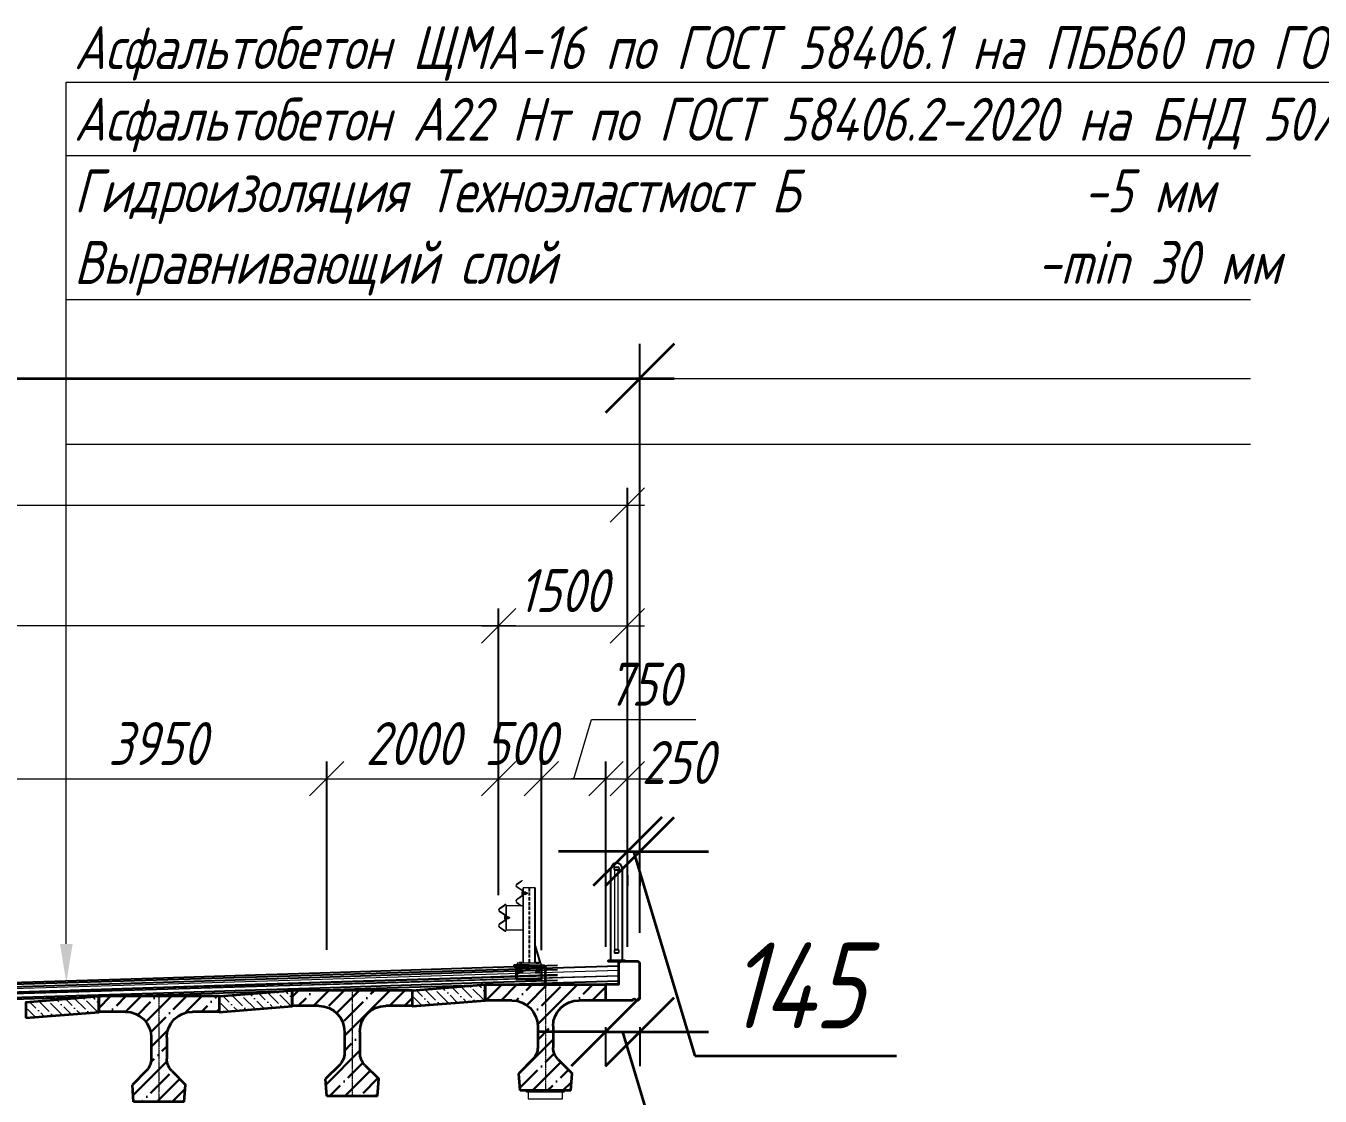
# Model space of a CAD drawing. Header units: millimetres. Extents: x 263685 to 14136308, y -2404013 to 2433772.
# Drawn here: x 7167095 to 7182168, y 32638 to 45096 of the extents above; entities that cross this region are included whole.
import ezdxf
from ezdxf import colors
from ezdxf.entities.mleader import LeaderData, LeaderLine
from ezdxf.math import Vec2, Vec3

# ---------------------------------------------------------------- set-up
doc = ezdxf.new("R2010")
doc.units = ezdxf.units.MM
for name, pattern in [('ACAD_ISO02W100', [15, 12, -3]), ('ACAD_ISO10W100', [18.5, 12, -3, 0.5, -3]), ('осевая', [2, 1.25, -0.25, 0.25, -0.25])]:
    doc.linetypes.add(name, pattern=pattern)
for name, color, linetype, lineweight in [('04_Невидимые', 3, 'Continuous', 13), ('1-Бетон', 106, 'Continuous', 35), ('1-Металл', 4, 'Continuous', 30), ('1-Тонкая', 5, 'Continuous', 20), ('1-Штриховка', 8, 'Continuous', 9), ('Б-Перила', 3, 'Continuous', 20), ('ИС_Выноска', 3, 'Continuous', 18), ('ИС_Ось', 3, 'осевая', 18), ('ИС_Размер', 3, 'Continuous', 18), ('ПП_сплошная', 7, 'Continuous', 30)]:
    doc.layers.add(name, color=color, linetype=linetype, lineweight=lineweight)
doc.layers.add('Красный поперечник', color=1, linetype='Continuous')
doc.styles.add('0', font='isocpeur.ttf', dxfattribs={"width": 0.8, "oblique": 15})
doc.dimstyles.new('М200', dxfattribs={"dimscale": 200, "dimtxt": 2.5, "dimasz": 2, "dimexe": 1, "dimexo": 1, "dimgap": 0.8, "dimtad": 1, "dimdec": 0, "dimzin": 0, "dimdsep": 46, "dimtxsty": '0', "dimblk": 'OBLIQUE', "dimcen": 0.09, "dimdle": 1, "dimclrd": 256, "dimclre": 256, "dimclrt": 256, "dimadec": 4, "dimazin": 0, "dimtfac": 1, "dimtdec": 0, "dimtmove": 1, "dimatfit": 2, "dimfxl": 1, "dimtolj": 1, "dimtzin": 0, "dimlwd": -1, "dimarcsym": 0})
doc.dimstyles.new('М400нов', dxfattribs={"dimscale": 400, "dimtxt": 2.5, "dimasz": 2, "dimexe": 1, "dimexo": 1, "dimgap": 0.8, "dimtad": 1, "dimdec": 0, "dimzin": 0, "dimdsep": 46, "dimtxsty": '0', "dimblk": 'OBLIQUE', "dimcen": 0.09, "dimdle": 1, "dimclrd": 256, "dimclre": 256, "dimclrt": 256, "dimadec": 4, "dimazin": 0, "dimtfac": 1, "dimtdec": 0, "dimtmove": 1, "dimatfit": 2, "dimfxl": 1, "dimtolj": 1, "dimtzin": 0, "dimlwd": -1, "dimarcsym": 0})

# ---------------------------------------------------------------- blocks, each defined once
blk = doc.blocks.new('БР09')
at = {"lineweight": 15}
for p, q in [((-783, 48), (-724, 91)), ((-722, -28), (-783, 15)), ((-780, 45), (-722, 88)), ((-720, -25), (-780, 18)), ((-709, -874), (-709, 6)), ((-569, 6), (-709, 6)), ((-702, -874), (-702, 6)), ((-576, 6), (-576, -874)), ((-569, 6), (-569, -874)), ((-722, -90), (-783, -133)), ((-720, -93), (-780, -136)), ((-713, -44), (-713, -74)), ((-699, -37), (-702, -37)), ((-702, -37), (-702, -81)), ((-702, -81), (-699, -81)), ((-699, -81), (-699, -37)), ((-684, -46), (-699, -46)), ((-688, -54), (-699, -54)), ((-688, -65), (-699, -65)), ((-684, -72), (-699, -72)), ((-684, -46), (-690, -46)), ((-684, -72), (-690, -72)), ((-683, -49), (-683, -69)), ((-683, -49), (-683, -69)), ((-675, -46), (-682, -46)), ((-675, -72), (-682, -72)), ((-674, -49), (-674, -69)), ((-662, -54), (-674, -54)), ((-662, -65), (-674, -65)), ((-662, -54), (-662, -65)), ((-985, -237), (-924, -193)), ((-924, -313), (-985, -270)), ((-982, -240), (-922, -196)), ((-922, -310), (-982, -267)), ((-911, -188), (-917, -189)), ((-910, -192), (-916, -193)), ((-911, -188), (-910, -192)), ((-709, -204), (-911, -204)), ((-911, -204), (-911, -484)), ((-907, -204), (-907, -484)), ((-783, -166), (-734, -202)), ((-780, -163), (-732, -199)), ((-924, -375), (-985, -418)), ((-985, -451), (-924, -496)), ((-922, -378), (-982, -421)), ((-982, -448), (-922, -492)), ((-915, -329), (-915, -359)), ((-917, -499), (-911, -500)), ((-916, -495), (-910, -496)), ((-911, -484), (-709, -484)), ((-911, -500), (-910, -496)), ((-755, -874), (-755, -864)), ((-723, -864), (-755, -864)), ((-755, -874), (-755, -864)), ((-729, -864), (-755, -864)), ((-739, -874), (-755, -874)), ((-723, -874), (-755, -874)), ((-746, -874), (-746, -864)), ((-746, -874), (-746, -864)), ((-746, -874), (-746, -864)), ((-746, -874), (-746, -864)), ((-732, -874), (-732, -864)), ((-732, -874), (-732, -864)), ((-732, -874), (-732, -864)), ((-732, -874), (-732, -864)), ((-732, -874), (-732, -864)), ((-732, -874), (-732, -864)), ((-732, -874), (-732, -864)), ((-732, -874), (-732, -864)), ((-732, -874), (-732, -864)), ((-732, -874), (-732, -864)), ((-725, -864), (-729, -864)), ((-723, -872), (-723, -864)), ((-723, -874), (-723, -866)), ((-723, -874), (-723, -866)), ((-723, -872), (-723, -866)), ((-723, -874), (-723, -866)), ((-723, -874), (-723, -866)), ((-555, -872), (-555, -864)), ((-555, -864), (-523, -864)), ((-555, -874), (-555, -866)), ((-555, -874), (-555, -866)), ((-555, -872), (-555, -866)), ((-555, -874), (-555, -866)), ((-555, -874), (-555, -866)), ((-555, -874), (-523, -874)), ((-553, -864), (-549, -864)), ((-549, -864), (-523, -864)), ((-546, -874), (-546, -864)), ((-546, -874), (-546, -864)), ((-546, -874), (-546, -864)), ((-546, -874), (-546, -864)), ((-546, -874), (-546, -864)), ((-546, -874), (-546, -864)), ((-546, -874), (-546, -864)), ((-546, -874), (-546, -864)), ((-546, -874), (-546, -864)), ((-546, -874), (-546, -864)), ((-539, -874), (-523, -874)), ((-532, -874), (-532, -864)), ((-532, -874), (-532, -864)), ((-532, -874), (-532, -864)), ((-532, -874), (-532, -864)), ((-523, -874), (-523, -864)), ((-523, -874), (-523, -864))]:
    blk.add_line(p, q, dxfattribs=at)
for p, q in [((-724, 91), (-722, 88)), ((-734, -202), (-732, -199))]:
    blk.add_line(p, q)
at = {"lineweight": 15, "ltscale": 5}
for p, q in [((-904, -322), (-907, -322)), ((-907, -322), (-907, -366)), ((-907, -366), (-904, -366)), ((-904, -366), (-904, -322))]:
    blk.add_line(p, q, dxfattribs=at)
at = {"color": 7, "lineweight": 15}
for p, q in [((-890, -331), (-904, -331)), ((-893, -339), (-904, -339)), ((-893, -350), (-904, -350)), ((-890, -357), (-904, -357)), ((-890, -331), (-895, -331)), ((-890, -357), (-895, -357)), ((-889, -334), (-889, -354)), ((-889, -334), (-889, -354)), ((-881, -331), (-888, -331)), ((-881, -357), (-888, -357)), ((-880, -334), (-880, -354)), ((-868, -339), (-880, -339)), ((-868, -350), (-880, -350)), ((-868, -339), (-868, -350))]:
    blk.add_line(p, q, dxfattribs=at)
at = {"color": 3, "linetype": 'ACAD_ISO02W100', "lineweight": 15, "ltscale": 2}
for p, q in [((-752, -894), (-752, -914)), ((-750, -894), (-750, -914)), ((-728, -894), (-728, -914)), ((-726, -894), (-726, -914)), ((-552, -894), (-552, -914)), ((-550, -894), (-550, -914)), ((-528, -894), (-528, -914)), ((-526, -894), (-526, -914)), ((-751, -914), (-751, -974)), ((-727, -914), (-727, -974)), ((-551, -914), (-551, -974)), ((-527, -914), (-527, -974))]:
    blk.add_line(p, q, dxfattribs=at)
at = {"linetype": 'ACAD_ISO10W100', "ltscale": 2.5}
for p, q in [((-739, -888), (-739, -986)), ((-539, -888), (-539, -986))]:
    blk.add_line(p, q, dxfattribs=at)
at = {"linetype": 'Continuous'}
for p, q in [((-789, -1064), (-789, -914)), ((-779, -914), (-779, -1064)), ((-499, -914), (-499, -1064)), ((-489, -1064), (-489, -914)), ((-489, -1064), (-789, -1064))]:
    blk.add_line(p, q, dxfattribs=at)
at = {"linetype": 'ACAD_ISO10W100', "ltscale": 3}
blk.add_lwpolyline([(-639, 6), (-639, -874)], dxfattribs=at)
at = {"lineweight": 15}
blk.add_lwpolyline([(-713, -44), (-716, -44, 0.414214), (-722, -50), (-722, -57), (-719, -57), (-719, -61), (-722, -61), (-722, -68, 0.414214), (-716, -74), (-713, -74), (-713, -44)], format="xyb", dxfattribs=at)
at = {"color": 7, "lineweight": 15}
blk.add_lwpolyline([(-915, -329), (-918, -329, 0.414214), (-924, -335), (-924, -342), (-921, -342), (-921, -346), (-924, -346), (-924, -353, 0.414214), (-918, -359), (-915, -359), (-915, -329)], format="xyb", dxfattribs=at)
blk.add_lwpolyline([(-569, -676), (-509, -874)])
at = {"linetype": 'Continuous'}
for points in [[(-639, -894), (-814, -894), (-814, -914), (-639, -914)], [(-639, -894), (-464, -894), (-464, -914), (-639, -914)]]:
    blk.add_lwpolyline(points, dxfattribs=at)
blk.add_lwpolyline([(-464, -914), (-814, -914), (-814, -894), (-464, -894)], close=True, dxfattribs=at)
at = {"lineweight": 15}
blk.add_lwpolyline([(-779, -894), (-499, -894), (-499, -874), (-779, -874)], close=True, dxfattribs=at)
at = {"color": 3, "linetype": 'ACAD_ISO02W100', "lineweight": 15, "ltscale": 2}
for points in [[(-764, -974), (-714, -974), (-714, -984), (-764, -984)], [(-753, -914), (-725, -914), (-725, -974), (-753, -974)], [(-514, -974), (-564, -974), (-564, -984), (-514, -984)], [(-525, -914), (-553, -914), (-553, -974), (-525, -974)]]:
    blk.add_lwpolyline(points, close=True, dxfattribs=at)
at = {"lineweight": 15}
for centre, radius, start, end in [((-772, 31), 20, 122.4532, 237.5468), ((-772, 31), 16, 122.4532, 237.5468), ((-772, -150), 20, 122.4532, 237.5468), ((-772, -150), 16, 122.4532, 237.5468), ((-733, -45), 20, 0, 57.5468), ((-733, -73), 20, 302.4532, 0), ((-733, -45), 24, 0, 57.5468), ((-733, -73), 24, 302.4532, 0), ((-974, -254), 20, 122.4532, 237.5468), ((-974, -254), 16, 122.4532, 237.5468), ((-913, -209), 20, 101.3099, 126.1874), ((-913, -209), 16, 101.3099, 126.1874), ((-935, -330), 20, 0, 57.5468), ((-935, -330), 24, 0, 57.5468), ((-913, -479), 20, 233.8126, 258.6901), ((-913, -479), 16, 233.8126, 258.6901), ((-753, -866), 2, 90, 180), ((-753, -872), 2, 180, 270), ((-748, -866), 2, 0, 90), ((-748, -872), 2, 270, 0), ((-744, -866), 2, 90, 180), ((-744, -872), 2, 180, 270), ((-734, -866), 2, 0, 90), ((-734, -872), 2, 270, 0), ((-730, -866), 2, 90, 180), ((-730, -872), 2, 180, 270), ((-725, -866), 2, 359.9996, 90), ((-725, -872), 2, 270, 0), ((-553, -866), 2, 90, 180.0004), ((-553, -872), 2, 180, 270), ((-548, -866), 2, 0, 90), ((-548, -872), 2, 270, 0), ((-544, -866), 2, 90, 180), ((-544, -872), 2, 180, 270), ((-534, -866), 2, 0, 90), ((-534, -872), 2, 270, 0), ((-530, -866), 2, 90, 180), ((-530, -872), 2, 180, 270), ((-525, -866), 2, 0, 90), ((-525, -872), 2, 270, 0)]:
    blk.add_arc(centre, radius, start, end, dxfattribs=at)
at = {"lineweight": 15, "ltscale": 0.2}
for centre, radius, start, end in [((-974, -435), 20, 122.4532, 237.5468), ((-974, -435), 16, 122.4532, 237.5468), ((-935, -358), 20, 302.4532, 0), ((-935, -358), 24, 302.4532, 0)]:
    blk.add_arc(centre, radius, start, end, dxfattribs=at)
at = {"lineweight": 15, "extrusion": (0, 0, -1)}
for centre, major_axis, start_param, end_param in [((-688, -49), (-3.23, 3.23), 2.356194, 3.926991), ((-688, -58), (3.23, 3.23), -0.785398, 0.785398), ((-688, -60), (-3.23, 3.23), 2.356194, 3.926991), ((-688, -69), (3.23, 3.23), -0.785398, 0.785398), ((-688, -49), (-3.23, 3.23), 1.691386, 2.356194), ((-688, -69), (3.23, 3.23), 0.785398, 1.450207), ((-679, -49), (3.23, 3.23), 3.926991, 4.5918), ((-679, -49), (-3.23, 3.23), 3.926991, 5.497787), ((-679, -58), (3.23, 3.23), 3.926991, 5.497787), ((-679, -60), (-3.23, 3.23), 3.926991, 5.497787), ((-679, -69), (3.23, 3.23), 3.926991, 5.497787), ((-679, -69), (-3.23, 3.23), 4.832978, 5.497787), ((-679, -49), (3.23, 3.23), 0.785398, 2.356194), ((-679, -58), (-3.23, 3.23), 0.785398, 2.356194), ((-679, -60), (3.23, 3.23), 0.785398, 2.356194), ((-679, -69), (-3.23, 3.23), 0.785398, 2.356194), ((-679, -49), (-3.23, 3.23), 1.691386, 2.356194), ((-679, -69), (3.23, 3.23), 0.785398, 1.450207)]:
    blk.add_ellipse(centre, major_axis=major_axis, ratio=1, start_param=start_param, end_param=end_param, dxfattribs=at)
at = {"color": 7, "lineweight": 15, "extrusion": (0, 0, -1)}
for centre, major_axis, start_param, end_param in [((-893, -334), (-3.23, 3.23), 2.356194, 3.926991), ((-893, -343), (3.23, 3.23), -0.785398, 0.785398), ((-893, -345), (-3.23, 3.23), 2.356194, 3.926991), ((-893, -354), (3.23, 3.23), -0.785398, 0.785398), ((-893, -334), (-3.23, 3.23), 1.691386, 2.356194), ((-893, -354), (3.23, 3.23), 0.785398, 1.450207), ((-884, -334), (3.23, 3.23), 3.926991, 4.5918), ((-884, -334), (-3.23, 3.23), 3.926991, 5.497787), ((-884, -343), (3.23, 3.23), 3.926991, 5.497787), ((-884, -345), (-3.23, 3.23), 3.926991, 5.497787), ((-884, -354), (3.23, 3.23), 3.926991, 5.497787), ((-884, -354), (-3.23, 3.23), 4.832978, 5.497787), ((-884, -334), (3.23, 3.23), 0.785398, 2.356194), ((-884, -343), (-3.23, 3.23), 0.785398, 2.356194), ((-884, -345), (3.23, 3.23), 0.785398, 2.356194), ((-884, -354), (-3.23, 3.23), 0.785398, 2.356194), ((-884, -334), (-3.23, 3.23), 1.691386, 2.356194), ((-884, -354), (3.23, 3.23), 0.785398, 1.450207)]:
    blk.add_ellipse(centre, major_axis=major_axis, ratio=1, start_param=start_param, end_param=end_param, dxfattribs=at)
blk = doc.blocks.new('ПО')
at = {"layer": '1-Металл'}
blk.add_lwpolyline([(100, 0), (100, 10), (-100, 10), (-100, 0)], close=True, dxfattribs=at)
at = {"layer": 'Б-Перила'}
for p, q in [((-70, 10), (-70, 1080)), ((-62, 10), (-62, 1080)), ((-30, 1070), (-30, 1090)), ((-25, 1070), (-25, 1090)), ((-20, 1100), (20, 1100)), ((-20, 1095), (20, 1095)), ((20, 1065), (-20, 1065)), ((20, 1060), (-20, 1060)), ((-19, 138), (-19, 1060)), ((19, 138), (19, 1060)), ((25, 1090), (25, 1070)), ((30, 1090), (30, 1070)), ((62, 1080), (62, 10)), ((70, 1080), (70, 10)), ((-30, 128), (-30, 108)), ((-25, 128), (-25, 108)), ((20, 138), (-20, 138)), ((20, 133), (-20, 133)), ((-20, 103), (20, 103)), ((-20, 98), (20, 98)), ((-19, 138), (19, 138)), ((25, 108), (25, 128)), ((30, 108), (30, 128))]:
    blk.add_line(p, q, dxfattribs=at)
for centre, radius, start, end in [((0, 1080), 70, 90, 180), ((0, 1080), 62, 90, 180), ((-20, 1090), 10, 90, 180), ((-20, 1070), 10, 180, 270), ((-20, 1090), 5, 90, 180), ((-20, 1070), 5, 180, 270), ((0, 1080), 70, 360, 90), ((0, 1080), 62, 0, 90), ((20, 1090), 10, 0, 90), ((20, 1090), 5, 0, 90), ((20, 1070), 10, 270, 0), ((20, 1070), 5, 270, 0), ((-20, 128), 10, 90, 180), ((-20, 108), 10, 180, 270), ((-20, 128), 5, 90, 180), ((-20, 108), 5, 180, 270), ((20, 128), 10, 0, 90), ((20, 128), 5, 0, 90), ((20, 108), 10, 270, 0), ((20, 108), 5, 270, 0)]:
    blk.add_arc(centre, radius, start, end, dxfattribs=at)
blk = doc.blocks.new('Б24 многофункц')
at = {"layer": 'ПП_сплошная', "ltscale": 100, "true_color": 0x808080}
h = blk.add_hatch(dxfattribs=at)
h.set_pattern_fill('ANSI35', color=8, scale=1000, angle=90, style=0)
h.set_pattern_definition([(135, (-1338186.6, -105300.83), (-176.776695, -176.776695), []), (135, (-1338186.6, -105124.05), (-176.776695, -176.776695), [312.5, -62.5, 0, -62.5])])
h.paths.add_polyline_path([(0, 0), (-700, 0), (-700, -180), (-390, -180, -0.414214), (-90, -480), (-90, -727, -0.198912), (-149, -869), (-310, -1030), (-295, -1230), (0, -1230)])
h.paths.add_polyline_path([(0, 0), (0, -1230), (295, -1230), (310, -1030), (149, -869, -0.198912), (90, -727), (90, -480, -0.414214), (390, -180), (700, -180), (700, 0)])
at = {"layer": '1-Бетон'}
for p, q in [((-700, 0), (700, 0)), ((-700, 0), (-700, -180)), ((700, 0), (700, -180)), ((-700, -180), (-390, -180)), ((390, -180), (700, -180)), ((-90, -480), (-90, -727)), ((90, -480), (90, -727)), ((-149, -869), (-310, -1030)), ((149, -869), (310, -1030)), ((-295, -1230), (-310, -1030)), ((295, -1230), (310, -1030)), ((-295, -1230), (295, -1230))]:
    blk.add_line(p, q, dxfattribs=at)
for centre, radius, start, end in [((-390, -480), 300, 0, 90), ((390, -480), 300, 90, 180), ((-290, -727), 200, 315, 0), ((290, -727), 200, 180, 225)]:
    blk.add_arc(centre, radius, start, end, dxfattribs=at)
at = {"layer": 'ИС_Ось', "ltscale": 10}
blk.add_lwpolyline([(0, 0), (0, -1230)], dxfattribs=at)
blk = doc.blocks.new('_OBLIQUE')
at = {"color": 0, "linetype": 'ByBlock', "lineweight": -2}
blk.add_line((0.5, 0.5), (-0.5, -0.5), dxfattribs=at)
blk = doc.blocks.new('*D985')
at = {"layer": 'Defpoints', "color": 0, "linetype": 'Continuous', "transparency": 16777216}
for p in [(7172600, 36332), (7172600, 34775), (7170600, 34142)]:
    blk.add_point(p, dxfattribs=at)
at = {"layer": 'ИС_Размер', "lineweight": -2, "transparency": 16777216}
for p, q in [((7170600, 34342), (7170600, 36532)), ((7172600, 34975), (7172600, 36532))]:
    blk.add_line(p, q, dxfattribs=at)
at = {"layer": 'ИС_Размер', "transparency": 16777216}
blk.add_line((7170400, 36332), (7172800, 36332), dxfattribs=at)
at = {"layer": 'ИС_Размер', "linetype": 'Continuous', "transparency": 16777216, "xscale": 400, "yscale": 400, "zscale": 400, "rotation": 180}
blk.add_blockref('_OBLIQUE', (7170600, 36332), dxfattribs=at)
at = {"layer": 'ИС_Размер', "linetype": 'Continuous', "transparency": 16777216, "xscale": 400, "yscale": 400, "zscale": 400}
blk.add_blockref('_OBLIQUE', (7172600, 36332), dxfattribs=at)
at = {"layer": 'ИС_Размер', "linetype": 'Continuous', "transparency": 16777216, "insert": (7171600, 36742), "char_height": 500, "attachment_point": 5, "style": '0'}
blk.add_mtext('\\A1;2000', dxfattribs=at)
blk = doc.blocks.new('*D986')
at = {"layer": 'Defpoints', "color": 0, "transparency": 16777216}
for p in [(7174100, 36332), (7173850, 34177), (7174100, 34177)]:
    blk.add_point(p, dxfattribs=at)
at = {"layer": 'ИС_Размер', "lineweight": -2, "transparency": 16777216}
for p, q in [((7173850, 34377), (7173850, 36532)), ((7174100, 34377), (7174100, 36532))]:
    blk.add_line(p, q, dxfattribs=at)
at = {"layer": 'ИС_Размер', "transparency": 16777216}
for p, q in [((7173850, 36332), (7173450, 36332)), ((7173850, 36332), (7174100, 36332)), ((7174100, 36332), (7174500, 36332))]:
    blk.add_line(p, q, dxfattribs=at)
at = {"layer": 'ИС_Размер', "transparency": 16777216, "xscale": 400, "yscale": 400, "zscale": 400}
blk.add_blockref('_OBLIQUE', (7173850, 36332), dxfattribs=at)
at = {"layer": 'ИС_Размер', "transparency": 16777216, "xscale": 400, "yscale": 400, "zscale": 400, "rotation": 180}
blk.add_blockref('_OBLIQUE', (7174100, 36332), dxfattribs=at)
at = {"layer": 'ИС_Размер', "transparency": 16777216, "insert": (7174687, 36522), "char_height": 500, "attachment_point": 5, "style": '0'}
blk.add_mtext('\\A1;250', dxfattribs=at)
blk = doc.blocks.new('*D987')
at = {"layer": 'Defpoints', "color": 0, "transparency": 16777216}
for p in [(7173100, 36332), (7172600, 34775), (7173100, 34135)]:
    blk.add_point(p, dxfattribs=at)
at = {"layer": 'ИС_Размер', "lineweight": -2, "transparency": 16777216}
for p, q in [((7172600, 34975), (7172600, 36532)), ((7173100, 34335), (7173100, 36532))]:
    blk.add_line(p, q, dxfattribs=at)
at = {"layer": 'ИС_Размер', "transparency": 16777216}
blk.add_line((7172400, 36332), (7173300, 36332), dxfattribs=at)
at = {"layer": 'ИС_Размер', "transparency": 16777216, "xscale": 400, "yscale": 400, "zscale": 400, "rotation": 180}
blk.add_blockref('_OBLIQUE', (7172600, 36332), dxfattribs=at)
at = {"layer": 'ИС_Размер', "transparency": 16777216, "xscale": 400, "yscale": 400, "zscale": 400}
blk.add_blockref('_OBLIQUE', (7173100, 36332), dxfattribs=at)
at = {"layer": 'ИС_Размер', "transparency": 16777216, "insert": (7172850, 36742), "char_height": 500, "attachment_point": 5, "style": '0'}
blk.add_mtext('\\A1;500', dxfattribs=at)
blk = doc.blocks.new('*D988')
at = {"layer": 'Defpoints', "color": 0, "transparency": 16777216}
for p in [(7173850, 36332), (7173100, 34135), (7173850, 34177)]:
    blk.add_point(p, dxfattribs=at)
at = {"layer": 'ИС_Размер', "transparency": 16777216}
for p, q in [((7173475, 36332), (7173682, 37022)), ((7173682, 37022), (7174896, 37022)), ((7172900, 36332), (7174050, 36332))]:
    blk.add_line(p, q, dxfattribs=at)
at = {"layer": 'ИС_Размер', "lineweight": -2, "transparency": 16777216}
for p, q in [((7173100, 34335), (7173100, 36532)), ((7173850, 34377), (7173850, 36532))]:
    blk.add_line(p, q, dxfattribs=at)
at = {"layer": 'ИС_Размер', "transparency": 16777216, "xscale": 400, "yscale": 400, "zscale": 400, "rotation": 180}
blk.add_blockref('_OBLIQUE', (7173100, 36332), dxfattribs=at)
at = {"layer": 'ИС_Размер', "transparency": 16777216, "xscale": 400, "yscale": 400, "zscale": 400}
blk.add_blockref('_OBLIQUE', (7173850, 36332), dxfattribs=at)
at = {"layer": 'ИС_Размер', "transparency": 16777216, "insert": (7174289, 37432), "char_height": 500, "attachment_point": 5, "style": '0'}
blk.add_mtext('\\A1;750', dxfattribs=at)
blk = doc.blocks.new('*D989')
at = {"layer": 'Defpoints', "color": 0, "linetype": 'Continuous', "transparency": 16777216}
for p in [(7174100, 39518), (7142650, 34278), (7174100, 34177)]:
    blk.add_point(p, dxfattribs=at)
at = {"layer": 'ИС_Размер', "lineweight": -2, "transparency": 16777216}
for p, q in [((7142650, 34478), (7142650, 39718)), ((7174100, 34377), (7174100, 39718))]:
    blk.add_line(p, q, dxfattribs=at)
at = {"layer": 'ИС_Размер', "transparency": 16777216}
blk.add_line((7142450, 39518), (7174300, 39518), dxfattribs=at)
at = {"layer": 'ИС_Размер', "linetype": 'Continuous', "transparency": 16777216, "xscale": 400, "yscale": 400, "zscale": 400, "rotation": 180}
blk.add_blockref('_OBLIQUE', (7142650, 39518), dxfattribs=at)
at = {"layer": 'ИС_Размер', "linetype": 'Continuous', "transparency": 16777216, "xscale": 400, "yscale": 400, "zscale": 400}
blk.add_blockref('_OBLIQUE', (7174100, 39518), dxfattribs=at)
at = {"layer": 'ИС_Размер', "linetype": 'Continuous', "transparency": 16777216, "insert": (7158375, 39928), "char_height": 500, "attachment_point": 5, "style": '0'}
blk.add_mtext('\\A1;31450', dxfattribs=at)
blk = doc.blocks.new('*D990')
at = {"layer": 'Defpoints', "color": 0, "linetype": 'Continuous', "transparency": 16777216}
for p in [(7158750, 38112), (7172600, 34775), (7158750, 33709)]:
    blk.add_point(p, dxfattribs=at)
at = {"layer": 'ИС_Размер', "lineweight": -2, "transparency": 16777216}
for p, q in [((7158750, 33909), (7158750, 38312)), ((7172600, 34975), (7172600, 38312))]:
    blk.add_line(p, q, dxfattribs=at)
at = {"layer": 'ИС_Размер', "transparency": 16777216}
blk.add_line((7172800, 38112), (7158550, 38112), dxfattribs=at)
at = {"layer": 'ИС_Размер', "linetype": 'Continuous', "transparency": 16777216, "xscale": 400, "yscale": 400, "zscale": 400, "rotation": 180}
blk.add_blockref('_OBLIQUE', (7158750, 38112), dxfattribs=at)
at = {"layer": 'ИС_Размер', "linetype": 'Continuous', "transparency": 16777216, "xscale": 400, "yscale": 400, "zscale": 400}
blk.add_blockref('_OBLIQUE', (7172600, 38112), dxfattribs=at)
at = {"layer": 'ИС_Размер', "linetype": 'Continuous', "transparency": 16777216, "insert": (7165675, 38522), "char_height": 500, "attachment_point": 5, "style": '0'}
blk.add_mtext('\\A1;13850', dxfattribs=at)
blk = doc.blocks.new('*D1000')
at = {"layer": 'Defpoints', "color": 0, "linetype": 'Continuous', "transparency": 16777216}
for p in [(7170600, 36332), (7170600, 34142), (7166650, 34015)]:
    blk.add_point(p, dxfattribs=at)
at = {"layer": 'ИС_Размер', "lineweight": -2, "transparency": 16777216}
for p, q in [((7166650, 34215), (7166650, 36532)), ((7170600, 34342), (7170600, 36532))]:
    blk.add_line(p, q, dxfattribs=at)
at = {"layer": 'ИС_Размер', "transparency": 16777216}
blk.add_line((7166450, 36332), (7170800, 36332), dxfattribs=at)
at = {"layer": 'ИС_Размер', "linetype": 'Continuous', "transparency": 16777216, "xscale": 400, "yscale": 400, "zscale": 400, "rotation": 180}
blk.add_blockref('_OBLIQUE', (7166650, 36332), dxfattribs=at)
at = {"layer": 'ИС_Размер', "linetype": 'Continuous', "transparency": 16777216, "xscale": 400, "yscale": 400, "zscale": 400}
blk.add_blockref('_OBLIQUE', (7170600, 36332), dxfattribs=at)
at = {"layer": 'ИС_Размер', "linetype": 'Continuous', "transparency": 16777216, "insert": (7168625, 36742), "char_height": 500, "attachment_point": 5, "style": '0'}
blk.add_mtext('\\A1;3950', dxfattribs=at)
blk = doc.blocks.new('*D1001')
at = {"layer": 'Defpoints', "color": 0, "linetype": 'Continuous', "transparency": 16777216}
for p in [(7174100, 38112), (7172600, 36332, 5778), (7174100, 36332, 5778)]:
    blk.add_point(p, dxfattribs=at)
at = {"layer": 'ИС_Размер', "lineweight": -2, "transparency": 16777216}
for p, q in [((7172600, 36532), (7172600, 38312)), ((7174100, 36532), (7174100, 38312))]:
    blk.add_line(p, q, dxfattribs=at)
at = {"layer": 'ИС_Размер', "transparency": 16777216}
blk.add_line((7172400, 38112), (7174300, 38112), dxfattribs=at)
at = {"layer": 'ИС_Размер', "linetype": 'Continuous', "transparency": 16777216, "xscale": 400, "yscale": 400, "zscale": 400, "rotation": 180}
blk.add_blockref('_OBLIQUE', (7172600, 38112), dxfattribs=at)
at = {"layer": 'ИС_Размер', "linetype": 'Continuous', "transparency": 16777216, "xscale": 400, "yscale": 400, "zscale": 400}
blk.add_blockref('_OBLIQUE', (7174100, 38112), dxfattribs=at)
at = {"layer": 'ИС_Размер', "linetype": 'Continuous', "transparency": 16777216, "insert": (7173350, 38522), "char_height": 500, "attachment_point": 5, "style": '0'}
blk.add_mtext('\\A1;1500', dxfattribs=at)
blk = doc.blocks.new('*D1461')
at = {"layer": '1-Бетон', "lineweight": -2, "transparency": 16777216}
for p, q in [((7156400, 36043), (7156400, 41393)), ((7174245, 34537), (7174245, 41393))]:
    blk.add_line(p, q, dxfattribs=at)
at = {"layer": '1-Бетон', "transparency": 16777216}
blk.add_line((7156000, 40993), (7174645, 40993), dxfattribs=at)
at = {"layer": 'Defpoints', "color": 0, "transparency": 16777216}
for p in [(7174245, 40993), (7156400, 35643), (7174245, 34137)]:
    blk.add_point(p, dxfattribs=at)
at = {"layer": '1-Бетон', "transparency": 16777216, "xscale": 800, "yscale": 800, "zscale": 800, "rotation": 180}
blk.add_blockref('_OBLIQUE', (7156400, 40993), dxfattribs=at)
at = {"layer": '1-Бетон', "transparency": 16777216, "xscale": 800, "yscale": 800, "zscale": 800}
blk.add_blockref('_OBLIQUE', (7174245, 40993), dxfattribs=at)
at = {"layer": '1-Бетон', "transparency": 16777216, "insert": (7165323, 41813), "char_height": 1000, "attachment_point": 5, "style": '0'}
blk.add_mtext('\\A1;17845', dxfattribs=at)
blk = doc.blocks.new('*D1783')
at = {"layer": '1-Бетон', "transparency": 16777216}
for p, q in [((7173846, 33385), (7173046, 33385)), ((7173846, 33385), (7174245, 33385)), ((7173846, 33385), (7174245, 33385)), ((7174045, 33385), (7174759, 31005)), ((7174245, 33385), (7175045, 33385)), ((7174759, 31005), (7177267, 31005))]:
    blk.add_line(p, q, dxfattribs=at)
at = {"layer": '1-Бетон', "lineweight": -2, "transparency": 16777216}
for p, q in [((7173846, 33442), (7173846, 32985)), ((7174245, 33442), (7174245, 32985))]:
    blk.add_line(p, q, dxfattribs=at)
at = {"layer": 'Defpoints', "color": 0, "transparency": 16777216}
for p in [(7173846, 33842), (7174245, 33842), (7174245, 33385)]:
    blk.add_point(p, dxfattribs=at)
at = {"layer": '1-Бетон', "transparency": 16777216, "xscale": 800, "yscale": 800, "zscale": 800}
blk.add_blockref('_OBLIQUE', (7173846, 33385), dxfattribs=at)
at = {"layer": '1-Бетон', "transparency": 16777216, "xscale": 800, "yscale": 800, "zscale": 800, "rotation": 180}
blk.add_blockref('_OBLIQUE', (7174245, 33385), dxfattribs=at)
at = {"layer": '1-Бетон', "transparency": 16777216, "insert": (7176013, 31825), "char_height": 1000, "attachment_point": 5, "style": '0'}
blk.add_mtext('\\A1;400', dxfattribs=at)
blk = doc.blocks.new('*D1798')
at = {"layer": '1-Бетон', "transparency": 16777216}
for p, q in [((7174100, 35486), (7173300, 35486)), ((7174100, 35486), (7174245, 35486)), ((7174100, 35486), (7174245, 35486)), ((7174173, 35486), (7174887, 33106)), ((7174245, 35486), (7175045, 35486)), ((7174887, 33106), (7177235, 33106))]:
    blk.add_line(p, q, dxfattribs=at)
at = {"layer": '1-Бетон', "lineweight": -2, "transparency": 16777216}
for p, q in [((7174100, 35209), (7174100, 35086)), ((7174245, 35209), (7174245, 35086))]:
    blk.add_line(p, q, dxfattribs=at)
at = {"layer": 'Defpoints', "color": 0, "transparency": 16777216}
for p in [(7174100, 35609), (7174245, 35609), (7174245, 35486)]:
    blk.add_point(p, dxfattribs=at)
at = {"layer": '1-Бетон', "transparency": 16777216, "xscale": 800, "yscale": 800, "zscale": 800}
blk.add_blockref('_OBLIQUE', (7174100, 35486), dxfattribs=at)
at = {"layer": '1-Бетон', "transparency": 16777216, "xscale": 800, "yscale": 800, "zscale": 800, "rotation": 180}
blk.add_blockref('_OBLIQUE', (7174245, 35486), dxfattribs=at)
at = {"layer": '1-Бетон', "transparency": 16777216, "insert": (7176061, 33926), "char_height": 1000, "attachment_point": 5, "style": '0'}
blk.add_mtext('\\A1;145', dxfattribs=at)

msp = doc.modelspace()

# ---------------------------------------------------------------- hatches: boundary and pattern name
at = {"layer": '1-Штриховка'}
h = msp.add_hatch(dxfattribs=at)
h.set_pattern_fill('ANSI36', color=256, scale=25, angle=90, style=0)
h.set_pattern_definition([(135, (1443123.145, -5218220.495), (-154.3481521, 42.0949506), [198.4375, -39.6875, 0, -39.6875])])
h.paths.add_polyline_path([(7172445.5099, 33931.6232), (7171595.5099, 33864.1232), (7171595.5099, 33684.1232), (7172445.5099, 33755.1129)])
h = msp.add_hatch(dxfattribs=at)
h.set_pattern_fill('ANSI36', color=256, scale=25, angle=90, style=0)
h.set_pattern_definition([(135, (1438623.145, -5218355.495), (-154.3481521, 42.0949506), [198.4375, -39.6875, 0, -39.6875])])
h.paths.add_polyline_path([(7167945.5099, 33796.6232), (7167095.5099, 33729.1232), (7167095.5099, 33549.1232), (7167945.5099, 33616.6232)])
h = msp.add_hatch(dxfattribs=at)
h.set_pattern_fill('ANSI36', color=256, scale=25, angle=90, style=0)
h.set_pattern_definition([(135, (1440873.145, -5218287.995), (-154.3481521, 42.0949506), [198.4375, -39.6875, 0, -39.6875])])
h.paths.add_polyline_path([(7170195.5099, 33864.1232), (7169345.5099, 33796.6232), (7169345.5099, 33616.6232), (7170195.5099, 33684.1232)])

# ---------------------------------------------------------------- linework, layer by layer
at = {"layer": '04_Невидимые'}
msp.add_lwpolyline([(7173365.5099, 32685.1129), (7172925.5099, 32685.1129), (7172925.5099, 32705.1129), (7173365.5099, 32705.1129)], close=True, dxfattribs=at)
at = {"layer": '1-Бетон', "color": 1}
msp.add_line((7173145.6145, 33931.6263), (7173145.6145, 34156.9286), dxfattribs=at)
at = {"layer": '1-Бетон'}
msp.add_lwpolyline([(7173845.5099, 33755.1129), (7174165.0929, 33755.1129, -1), (7174195.0929, 33755.1129), (7174225.3619, 33755.1129), (7174245.3619, 33775.1129), (7174245.3619, 34185.1129), (7174225.3619, 34205.1129), (7174015.3619, 34205.1129), (7173995.3619, 34184.9858), (7173995.3619, 33935.1129), (7173845.5099, 33935.1129)], format="xyb", dxfattribs=at)
for points in [[(7171595.5099, 33684.1232), (7172445.6145, 33751.6232), (7172445.6145, 33931.6263), (7171595.5099, 33864.1232)], [(7167095.5099, 33549.1232), (7167945.5099, 33616.6232), (7167945.5099, 33796.6232), (7167095.5099, 33729.1232)], [(7169345.5099, 33616.6232), (7170195.5099, 33684.1232), (7170195.5099, 33864.1232), (7169345.5099, 33796.6232)]]:
    msp.add_lwpolyline(points, close=True, dxfattribs=at)
at = {"layer": '1-Тонкая'}
for points in [[(7143045.3021, 33155.1129), (7144995.7045, 33233.129), (7145745.7045, 33255.629), (7149695.7045, 33374.129), (7154645.7045, 33522.629), (7156545.7045, 33579.629), (7157645.7045, 33612.629), (7162595.7045, 33761.129), (7166545.7045, 33879.629), (7170295.7045, 33992.129), (7171045.7045, 34014.629), (7173995.3619, 34103.1187)], [(7143045.3021, 33095.1129), (7144995.7045, 33173.129), (7145745.7045, 33195.629), (7149695.7045, 33314.129), (7154645.7045, 33462.629), (7156545.7045, 33519.629), (7157645.7045, 33552.629), (7162595.7045, 33701.129), (7166545.7045, 33819.629), (7170295.7045, 33932.129), (7171045.7045, 33954.629), (7173995.3619, 34043.1187)], [(7143045.3021, 33090.1129), (7144995.7045, 33168.129), (7145745.7045, 33190.629), (7149695.7045, 33309.129), (7154645.7045, 33457.629), (7156545.7045, 33514.629), (7157645.7045, 33547.629), (7162595.7045, 33696.129), (7166545.7045, 33814.629), (7170295.7045, 33927.129), (7171045.7045, 33949.629), (7173995.3619, 34038.1187)]]:
    msp.add_lwpolyline(points, dxfattribs=at)
at = {"layer": 'Defpoints', "color": 252, "true_color": 0x939598}
msp.add_lwpolyline([(7143045.3021, 33030.1129), (7144995.7045, 33108.129), (7145745.7045, 33130.629), (7149695.7045, 33249.129), (7154645.7045, 33397.629), (7156545.7045, 33454.629), (7157645.7045, 33487.629), (7162595.7045, 33636.129), (7166545.7045, 33754.629), (7170295.7045, 33867.129), (7171045.7045, 33889.629), (7173995.3619, 33978.1187)], dxfattribs=at)
at = {"layer": 'ИС_Выноска'}
for p, q in [((7167566.1646, 43585.9348), (7181357.0046, 43585.9351)), ((7167566.1646, 41911.1723), (7181357.0046, 41911.1726)), ((7167566.1646, 40993.1989), (7181357.0046, 40993.1992)), ((7167566.1646, 40228.4415), (7181357.0046, 40228.4417))]:
    msp.add_line(p, q, dxfattribs=at)
at = {"layer": 'ИС_Размер'}
msp.add_lwpolyline([(7173345.5988, 32685.1129), (7172945.5988, 32685.1129), (7172945.5988, 32607.1129), (7173345.5988, 32607.1129), (7173345.5988, 32685.1129)], dxfattribs=at)
at = {"layer": 'Красный поперечник', "color": 2}
for points in [[(7141808.2244, 33140.5783), (7142810.1602, 33192.5078), (7143719.8903, 33221.3153), (7144814.0318, 33256.3521), (7145565.4836, 33280.2886), (7147459.0059, 33340.2376), (7149523.13, 33406.3097), (7151914.3574, 33481.9956), (7154232.2282, 33556.1619), (7155376.8438, 33592.3791), (7156400.4116, 33625.1202), (7157120.8451, 33647.9124), (7157739.0035, 33667.6865), (7160391.1186, 33751.5834), (7162448.1017, 33817.3589), (7164789.9178, 33891.4167), (7166405.7481, 33943.0696), (7168577.2641, 34011.724), (7169768.726, 34049.8008), (7170522.2331, 34073.7162), (7172288.7189, 34129.5513), (7173285.0603, 34161.3838)], [(7141808.2244, 33090.5783), (7142810.1602, 33142.5078), (7143719.8903, 33171.3153), (7144814.0318, 33206.3521), (7145565.4836, 33230.2886), (7147459.0059, 33290.2376), (7149523.13, 33356.3097), (7151914.3574, 33431.9956), (7154232.2282, 33506.1619), (7155376.8438, 33542.3791), (7156400.4116, 33575.1202), (7157120.8451, 33597.9124), (7157739.0035, 33617.6865), (7160391.1186, 33701.5834), (7162448.1017, 33767.3589), (7164789.9178, 33841.4167), (7166405.7481, 33893.0696), (7168577.2641, 33961.724), (7169768.726, 33999.8008), (7170522.2331, 34023.7162), (7172288.7189, 34079.5513), (7173285.0603, 34111.3838)], [(7141808.2244, 33030.5783), (7142810.1602, 33082.5078), (7143719.8903, 33111.3153), (7144814.0318, 33146.3521), (7145565.4836, 33170.2886), (7147459.0059, 33230.2376), (7149523.13, 33296.3097), (7151914.3574, 33371.9956), (7154232.2282, 33446.1619), (7155376.8438, 33482.3791), (7156400.4116, 33515.1202), (7157120.8451, 33537.9124), (7157739.0035, 33557.6865), (7160391.1186, 33641.5834), (7162448.1017, 33707.3589), (7164789.9178, 33781.4167), (7166405.7481, 33833.0696), (7168577.2641, 33901.724), (7169768.726, 33939.8008), (7170522.2331, 33963.7162), (7172288.7189, 34019.5513), (7173285.0603, 34051.3838)], [(7141808.2244, 33025.5783), (7142810.1602, 33077.5078), (7143719.8903, 33106.3153), (7144814.0318, 33141.3521), (7145565.4836, 33165.2886), (7147459.0059, 33225.2376), (7149523.13, 33291.3097), (7151914.3574, 33366.9956), (7154232.2282, 33441.1619), (7155376.8438, 33477.3791), (7156400.4116, 33510.1202), (7157120.8451, 33532.9124), (7157739.0035, 33552.6865), (7160391.1186, 33636.5834), (7162448.1017, 33702.3589), (7164789.9178, 33776.4167), (7166405.7481, 33828.0696), (7168577.2641, 33896.724), (7169768.726, 33934.8008), (7170522.2331, 33958.7162), (7172288.7189, 34014.5513), (7173285.0603, 34046.3838)], [(7141808.2244, 32965.5783), (7142810.1602, 33017.5078), (7143719.8903, 33046.3153), (7144814.0318, 33081.3521), (7145565.4836, 33105.2886), (7147459.0059, 33165.2376), (7149523.13, 33231.3097), (7151914.3574, 33306.9956), (7154232.2282, 33381.1619), (7155376.8438, 33417.3791), (7156400.4116, 33450.1202), (7157120.8451, 33472.9124), (7157739.0035, 33492.6865), (7160391.1186, 33576.5834), (7162448.1017, 33642.3589), (7164789.9178, 33716.4167), (7166405.7481, 33768.0696), (7168577.2641, 33836.724), (7169768.726, 33874.8008), (7170522.2331, 33898.7162), (7172288.7189, 33954.5513), (7173285.0603, 33986.3838)]]:
    msp.add_lwpolyline(points, dxfattribs=at)
at = {"layer": 'Красный поперечник'}
msp.add_lwpolyline([(7143045.3021, 33205.1129), (7144995.7045, 33283.129), (7145745.7045, 33305.629), (7149695.7045, 33424.129), (7154645.7045, 33572.629), (7156545.7045, 33629.629), (7157645.7045, 33662.629), (7162595.7045, 33811.129), (7166545.7045, 33929.629), (7170295.7045, 34042.129), (7171045.7045, 34064.629), (7173995.3619, 34153.1187)], dxfattribs=at)

# ---------------------------------------------------------------- block references
msp.add_blockref('БР09', (7173593.9072, 35057.2932))
at = {"layer": 'ИС_Размер', "linetype": 'Continuous'}
msp.add_blockref('ПО', (7173974.6554, 34205.1127), dxfattribs=at)
at = {"layer": 'ИС_Размер', "xscale": -1}
for p in [(7173145.6145, 33931.6263), (7168645.5099, 33800.1129), (7170895.5988, 33867.6129)]:
    msp.add_blockref('Б24 многофункц', p, dxfattribs=at)

# ---------------------------------------------------------------- dimensions: what is measured, and where the dimension line sits
at = {"layer": '1-Бетон'}
for base, p1, p2, picture, middle in [((7174245.3619, 40993.1991), (7156400.4116, 35643.1881), (7174245.3619, 34137.052), '*D1461', (7165322.8867, 41813.1991)), ((7174245.3619, 35485.652), (7174100.0711, 35608.8568), (7174245.3619, 35608.8568), '*D1798', (7175206.7165, 33925.652)), ((7174245.3619, 33385.3316), (7173845.6145, 33841.6263), (7174245.3619, 33841.6263), '*D1783', (7175079.4882, 31825.3316))]:
    dim = msp.add_linear_dim(base=base, p1=p1, p2=p2, dimstyle='М400нов', dxfattribs=at)
    dim.commit()
    dim.dimension.update_dxf_attribs({"geometry": picture, "text_midpoint": middle})
at = {"layer": 'ИС_Размер', "linetype": 'Continuous'}
for base, p1, p2, picture, middle in [((7174100.0711, 39518.0125), (7142650.365, 34278.1314), (7174100.0711, 34177.1144), '*D989', (7158375.2181, 39928.0125)), ((7158750.0092, 38112.47), (7172600.0092, 34774.5829), (7158750.0092, 33708.805), '*D990', (7165675.0092, 38522.47)), ((7174100.0711, 38112.47, -5778.159), (7172600.0092, 36331.6403), (7174100.0711, 36331.6403), '*D1001', (7173350.0401, 38522.47, -5778.159)), ((7170600.0092, 36331.6403), (7166650.0092, 34015.3132), (7170600.0092, 34141.9235), '*D1000', (7168625.0092, 36741.6403)), ((7172600.0092, 36331.6403), (7170600.0092, 34141.9235), (7172600.0092, 34774.5829), '*D985', (7171600.0092, 36741.6403))]:
    dim = msp.add_linear_dim(base=base, p1=p1, p2=p2, dimstyle='М200', dxfattribs=at)
    dim.commit()
    dim.dimension.update_dxf_attribs({"geometry": picture, "text_midpoint": middle})
at = {"layer": 'ИС_Размер'}
dim = msp.add_linear_dim(base=(7173850.0711, 36331.6403), p1=(7173099.6533, 34134.7305), p2=(7173850.0711, 34176.9873), dimstyle='М200', dxfattribs=at)
dim.commit()
dim.dimension.update_dxf_attribs({"geometry": '*D988', "text_midpoint": (7173841.8622, 37431.6403)})
dim = msp.add_linear_dim(base=(7173099.6533, 36331.6403), p1=(7172600.0092, 34774.5829), p2=(7173099.6533, 34134.7305), dimstyle='М200', dxfattribs=at)
dim.commit()
dim.dimension.update_dxf_attribs({"geometry": '*D987', "text_midpoint": (7172849.8312, 36331.6403), "dimtype": 160})
dim = msp.add_linear_dim(base=(7174100.0711, 36331.6403), p1=(7173850.0711, 34176.9873), p2=(7174100.0711, 34177.1144), angle=180, dimstyle='М200', dxfattribs=at)
dim.commit()
dim.dimension.update_dxf_attribs({"geometry": '*D986', "text_midpoint": (7174686.9677, 36112.0352), "dimtype": 160})

# ---------------------------------------------------------------- leaders
at = {"layer": 'ИС_Выноска', "ltscale": 0.5}
ml = msp.add_multileader_mtext('Standard', dxfattribs=at)
ml.set_content('\\A1;Асфальтобетон ЩМА-16 по ГОСТ 58406.1 на ПБВ60 по ГОСТ 52056-2003                            -50мм\\PАсфальтобетон А22 Нт по ГОСТ 58406.2-2020 на БНД 50/70 по ГОСТ 33133-2020               -60мм\\PГидроизоляция Техноэластмост Б             -5 мм\\PВыравнивающий слой                      -min 30 мм', color=256, style='0')
ml.set_leader_properties(color=256, linetype='ByLayer', lineweight=-1)
ml.build(insert=Vec2(0, 0))
ml.multileader.update_dxf_attribs({"text_left_attachment_type": 6, "text_right_attachment_type": 6, "dogleg_length": 0.36, "arrow_head_size": 450, "scale": 75})
ctx = ml.context
ctx.base_point, ctx.scale, ctx.char_height, ctx.arrow_head_size, ctx.landing_gap_size, ctx.plane_origin, ctx.plane_x_axis, ctx.plane_y_axis = Vec3(7167638.1646, 44442.7952), 75, 500, 450, 18, Vec3(7167058.0572, 73468.2411), Vec3(1, 0.0000000247), Vec3(-0.0000000247, 1)
ctx.left_attachment, ctx.right_attachment = 6, 6
notes = []
notes.append((ctx, [(0, (1, 1, 0), (7167566.1646, 44442.7952), (1, 0.0000000247), 72, [(0, [(7167566.1646, 33960.0928)], 0, [])])]))
ctx.mtext.insert, ctx.mtext.text_direction, ctx.mtext.rotation, ctx.mtext.width, ctx.mtext.flow_direction = Vec3(7167656.1646, 45092.7952), Vec3(1, 0.0000000247), 0.0000000247, 14306.378366, 5
for ctx, leaders in notes:
    for number, flags, end, landing, length, lines in leaders:
        leader = LeaderData()
        leader.index, (leader.has_last_leader_line, leader.has_dogleg_vector, leader.attachment_direction) = number, flags
        leader.last_leader_point, leader.dogleg_vector, leader.dogleg_length = Vec3(end), Vec3(landing), length
        for number, points, colour, breaks in lines:
            line = LeaderLine()
            line.index, line.vertices, line.color, line.breaks = number, Vec3.list(points), colors.encode_raw_color(colour), breaks
            leader.lines.append(line)
        ctx.leaders.append(leader)

doc.saveas('drawing.dxf')
